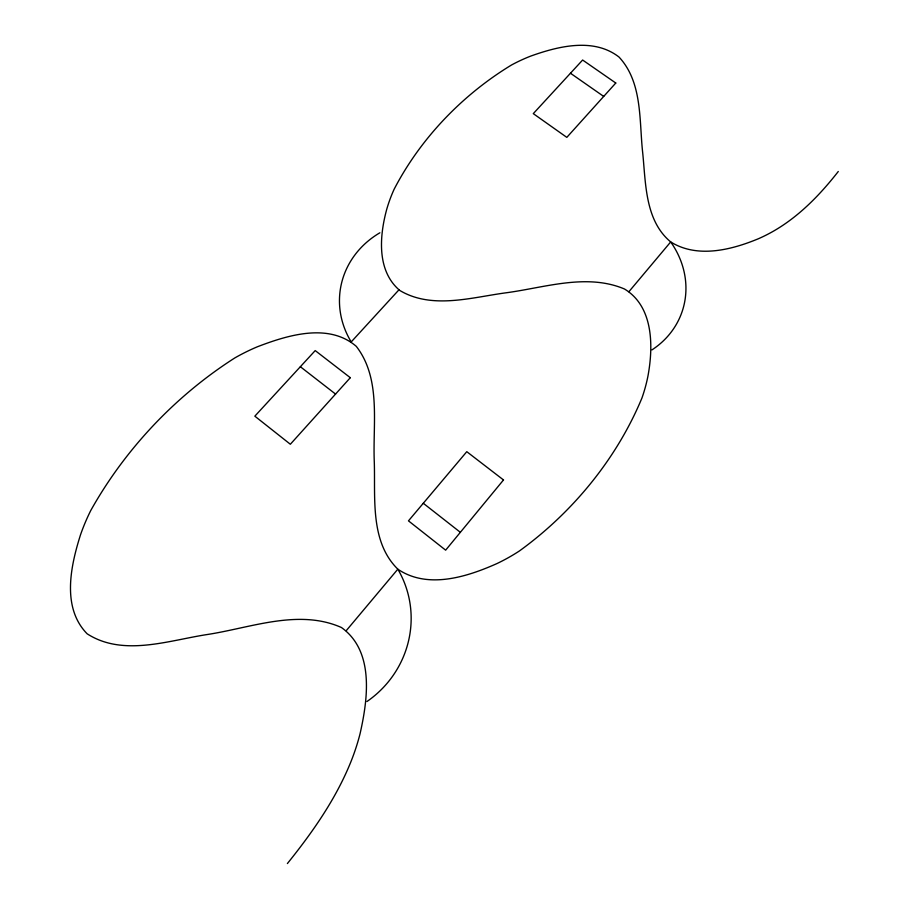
<?xml version="1.0" encoding="UTF-8"?>
<svg xmlns="http://www.w3.org/2000/svg" width="909" height="909" viewBox="0 0 909 909"><rect width="100%" height="100%" fill="white"/><g stroke="black" fill="none" stroke-linecap="round" stroke-linejoin="round"><path stroke-width="1.36" d="M287.392 863.55C312.696 832.076 336.25 798.534 351.283 760.81A221.557 208.025 -42.2 0 0 360.044 733.813C367.872 699.203 374.553 651.196 341.432 627.505C298.766 608.61 251.168 627.71 207.797 634.437C168.847 640.311 123.215 657.059 87.128 633.789C61.482 607.587 70.629 565.989 80.537 534.731A208.615 201.309 -23.7 0 1 90.775 510.483C125.101 449.137 175.562 395.733 234.829 357.93A202.446 194.469 -5.2 0 1 257.247 346.829C287.676 335.137 328.524 322.513 356.294 346.352C381.348 378.746 372.69 423.355 374.269 461.465C375.519 497.553 369.679 541.594 397.915 569.25C427.855 589.464 467.044 576.931 497.155 563.478A194.617 181.175 6.8 0 0 519.391 550.979C572.602 512.46 616.688 458.795 641.947 398.006A190.651 174.017 11.1 0 0 647.935 376.156C653.435 346.511 653.605 306.606 624.472 288.994C586.794 273.075 545.048 287.539 506.574 292.732C471.828 297.3 432.105 309.73 399.778 290.46C376.44 270.757 379.507 235.67 386.791 209.081A185.686 164.347 16.4 0 1 394.12 189.265C420.537 138.35 462.465 94.775 511.426 65.05A182.323 157.939 17.5 0 1 530.651 56.119C558.217 46.234 593.713 37.337 619.029 57.062C642.697 82.514 639.107 120.636 642.697 152.78C645.833 183.334 644.936 220.592 670.774 241.987C697.498 258.599 731.529 249.895 758.606 238.658A176.505 147.69 17.6 0 0 777.604 228.693C801.488 213.979 821.111 193.447 838.28 171.494M346.17 630.755L397.824 569.182A101.547 99.104 -26.3 0 1 366.952 701.521M628.88 291.732L670.694 241.93A90.707 80.503 18.8 0 1 651.935 349.908M398.96 289.823L351.215 341.92A91.798 83.128 8.3 0 1 379.871 232.784M570.466 73.243L603.712 96.422M300.356 366.725L335.557 394.074M423.287 503.279L460.352 532.322M503.506 479.952L445.649 550.161L408.471 520.857L466.783 451.682L503.506 479.952M350.306 377.701L290.346 444.251L254.838 416.174L315.207 350.59L350.306 377.701M615.779 83.026L566.818 137.373L533.288 113.636L582.624 60.028L615.779 83.026"/></g></svg>
